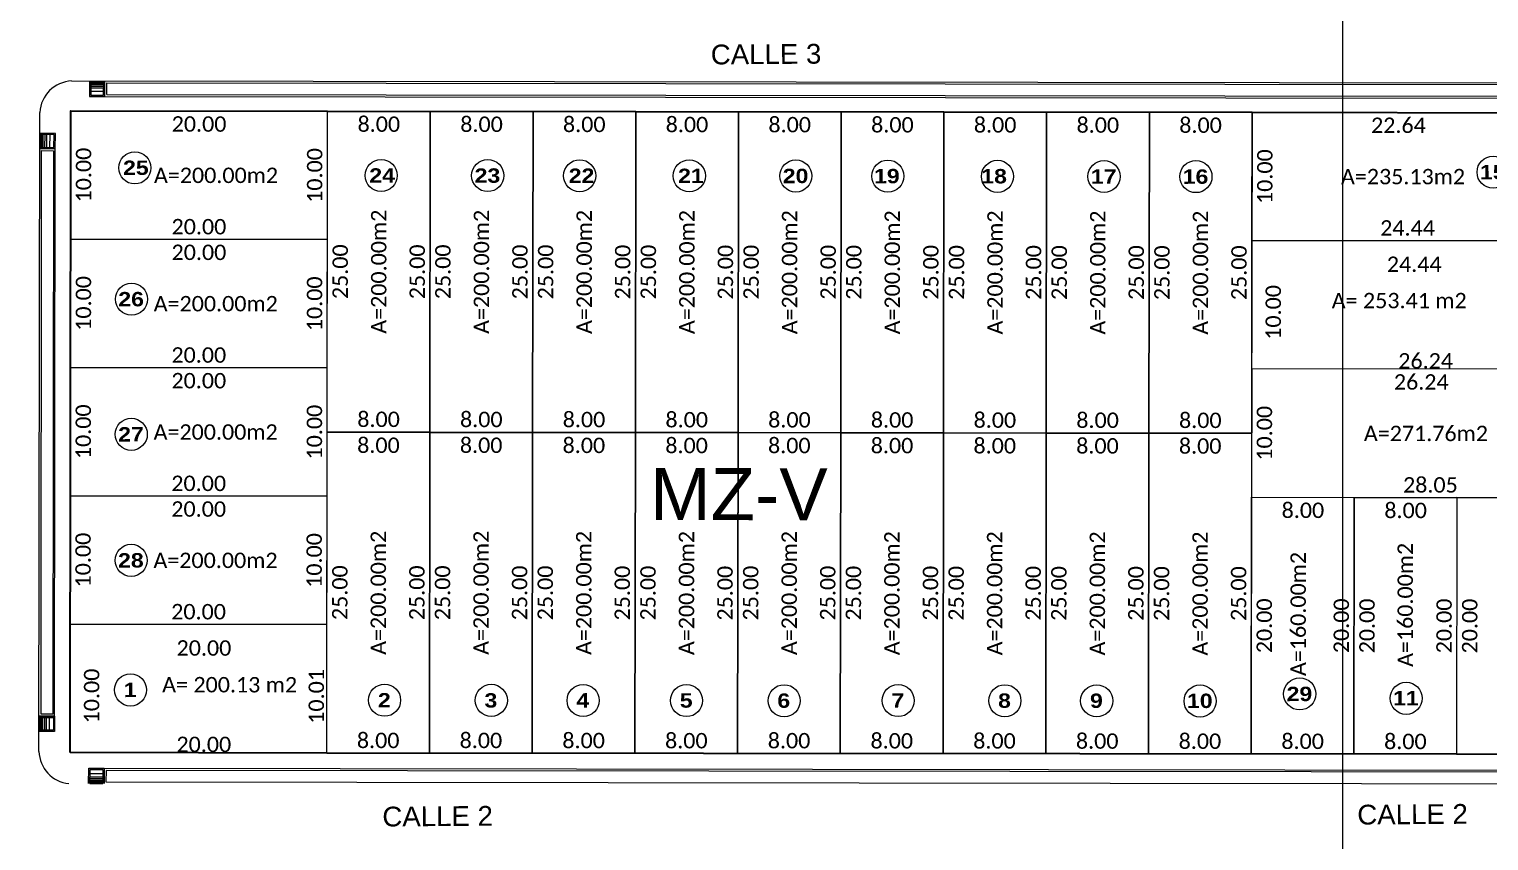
# Model space of a CAD drawing. Header units: inches. Extents: x 0 to 280406, y 0 to 9336832.
# Drawn here: x 279797.7 to 279911.4, y 9336057.2 to 9336120.5 of the extents above; entities that cross this region are included whole.
import ezdxf
from ezdxf.enums import TextEntityAlignment as Align

# ---------------------------------------------------------------- set-up
doc = ezdxf.new("R2010")
doc.units = ezdxf.units.IN
doc.header["$MEASUREMENT"] = 0
doc.linetypes.add('ACAD_ISO04W100', pattern=[30, 24, -3, 0, -3])
for name, color, linetype, lineweight in [('circulos', 7, 'Continuous', 15), ('corte vias', 21, 'ACAD_ISO04W100', 0), ('LOTES', 1, 'Continuous', 30), ('manzanas', 5, 'Continuous', 30), ('MANZANAS-ORIGINALES', 147, 'Continuous', 9), ('nombre de calles', 30, 'Continuous', 30), ('numero lote', 7, 'Continuous', 20)]:
    doc.layers.add(name, color=color, linetype=linetype, lineweight=lineweight)
for name, color, linetype in [('COORD', 7, 'Continuous'), ('Cotas', 7, 'Continuous'), ('GRILLA', 7, 'Continuous'), ('textc', 255, 'Continuous')]:
    doc.layers.add(name, color=color, linetype=linetype)
doc.styles.add('Legend', font='calibri.ttf')
doc.styles.add('SAMUEL', font='')
doc.styles.get("Standard").update_dxf_attribs({"font": 'arial.ttf'})
doc.styles.add('ttt', font='swissko.ttf')
doc.styles.get('SAMUEL').set_extended_font_data('Arial Black')
doc.dimstyles.get("Standard").update_dxf_attribs({"dimtxt": 0.18, "dimasz": 0.18, "dimexe": 0.18, "dimexo": 0.0625, "dimgap": 0.09, "dimtad": 0, "dimtih": 1, "dimtoh": 1, "dimdec": 4, "dimzin": 0, "dimdsep": 46, "dimtxsty": 'Standard', "dimcen": 0.09, "dimadec": 0, "dimazin": 0, "dimtfac": 1, "dimtdec": 4, "dimtofl": 0, "dimtmove": 0, "dimatfit": 3, "dimfxl": 1, "dimtolj": 1, "dimtzin": 0, "dimarcsym": 0})

# ---------------------------------------------------------------- blocks, each defined once
blk = doc.blocks.new('*D18')
at = {"layer": 'COORD', "color": 0, "lineweight": -2, "transparency": 16777216}
blk.add_line((279900, 9336616.04), (279900, 9336600.44), dxfattribs=at)
at = {"layer": 'Defpoints', "color": 0, "transparency": 16777216}
for p in [(279900, 9336616.1), (279900, 9336615.1), (0, 0)]:
    blk.add_point(p, dxfattribs=at)
at = {"layer": 'COORD', "color": 0, "lineweight": 0, "transparency": 16777216, "insert": (279897.47, 9336607.27), "char_height": 3, "attachment_point": 5, "rotation": 90}
blk.add_mtext('\\A1;279900', dxfattribs=at)
blk = doc.blocks.new('*D22')
at = {"layer": 'COORD', "color": 0, "lineweight": -2, "transparency": 16777216}
blk.add_line((279995.36, 9336150), (279977.48, 9336150), dxfattribs=at)
at = {"layer": 'Defpoints', "color": 0, "transparency": 16777216}
for p in [(279994.42, 9336150), (279995.42, 9336150), (0, 0)]:
    blk.add_point(p, dxfattribs=at)
at = {"layer": 'COORD', "color": 0, "lineweight": 0, "transparency": 16777216, "insert": (279985.45, 9336152.53), "char_height": 3, "attachment_point": 5}
blk.add_mtext('\\A1;9336150', dxfattribs=at)
blk = doc.blocks.new('*D24')
at = {"layer": 'COORD', "color": 0, "lineweight": -2, "transparency": 16777216}
blk.add_line((279995.36, 9336300), (279977.48, 9336300), dxfattribs=at)
at = {"layer": 'Defpoints', "color": 0, "transparency": 16777216}
for p in [(279994.42, 9336300), (279995.42, 9336300), (0, 0)]:
    blk.add_point(p, dxfattribs=at)
at = {"layer": 'COORD', "color": 0, "lineweight": 0, "transparency": 16777216, "insert": (279985.45, 9336302.53), "char_height": 3, "attachment_point": 5}
blk.add_mtext('\\A1;9336300', dxfattribs=at)
blk = doc.blocks.new('*D26')
at = {"layer": 'COORD', "color": 0, "lineweight": -2, "transparency": 16777216}
blk.add_line((279995.36, 9336450), (279977.48, 9336450), dxfattribs=at)
at = {"layer": 'Defpoints', "color": 0, "transparency": 16777216}
for p in [(279994.42, 9336450), (279995.42, 9336450), (0, 0)]:
    blk.add_point(p, dxfattribs=at)
at = {"layer": 'COORD', "color": 0, "lineweight": 0, "transparency": 16777216, "insert": (279985.45, 9336452.53), "char_height": 3, "attachment_point": 5}
blk.add_mtext('\\A1;9336450', dxfattribs=at)
blk = doc.blocks.new('*D28')
at = {"layer": 'COORD', "color": 0, "lineweight": -2, "transparency": 16777216}
blk.add_line((279995.36, 9336600), (279977.48, 9336600), dxfattribs=at)
at = {"layer": 'Defpoints', "color": 0, "transparency": 16777216}
for p in [(279994.42, 9336600), (279995.42, 9336600), (0, 0)]:
    blk.add_point(p, dxfattribs=at)
at = {"layer": 'COORD', "color": 0, "lineweight": 0, "transparency": 16777216, "insert": (279985.45, 9336602.53), "char_height": 3, "attachment_point": 5}
blk.add_mtext('\\A1;9336600', dxfattribs=at)

msp = doc.modelspace()

# ---------------------------------------------------------------- linework, layer by layer
at = {"layer": 'circulos', "color": 250}
for centre in [(279805.93, 9336109.65), (279825.11, 9336109.06), (279833.41, 9336109.05), (279840.57, 9336109.04), (279849.11, 9336109.03), (279857.41, 9336109.02), (279864.57, 9336109.01), (279873.11, 9336108.99), (279881.41, 9336108.98), (279888.57, 9336108.97), (279911.71, 9336109.32), (279805.67, 9336099.42), (279805.65, 9336088.89), (279805.64, 9336079.07), (279805.59, 9336068.97), (279825.38, 9336068.17), (279833.69, 9336068.16), (279840.84, 9336068.15), (279848.89, 9336068.14), (279856.5, 9336068.13), (279865.38, 9336068.14), (279873.69, 9336068.13), (279880.84, 9336068.12), (279888.89, 9336068.11), (279896.65, 9336068.66), (279904.94, 9336068.32)]:
    msp.add_circle(centre, 1.25, dxfattribs=at)
at = {"layer": 'corte vias', "lineweight": 20}
for p, q in [((279802.4, 9336116.43), (279802.39, 9336115.22)), ((279803.59, 9336115.21), (279803.6, 9336116.43)), ((279802.39, 9336115.22), (279803.59, 9336115.21)), ((279799.74, 9336112.34), (279798.51, 9336112.35)), ((279799.73, 9336111.14), (279799.74, 9336112.34)), ((279798.51, 9336111.15), (279799.73, 9336111.14)), ((279798.47, 9336066.93), (279799.68, 9336066.93)), ((279799.68, 9336066.93), (279799.68, 9336065.73)), ((279799.68, 9336065.73), (279798.46, 9336065.73)), ((279802.33, 9336061.67), (279802.34, 9336062.87)), ((279802.34, 9336062.87), (279803.54, 9336062.87)), ((279803.54, 9336062.87), (279803.53, 9336061.67))]:
    msp.add_line(p, q, dxfattribs=at)
at = {"layer": 'GRILLA', "lineweight": 0}
msp.add_line((279900, 9335879.51), (279900, 9336628.63), dxfattribs=at)
at = {"layer": 'LOTES', "lineweight": 13, "flags": 128}
for points in [[(279800.94, 9336114.09), (279800.92, 9336104.09), (279820.92, 9336104.06), (279820.94, 9336114.06)], [(279820.94, 9336114.06), (279828.94, 9336114.05), (279828.91, 9336089.05), (279820.91, 9336089.06)], [(279828.94, 9336114.05), (279836.94, 9336114.04), (279836.91, 9336089.04), (279828.91, 9336089.05)], [(279836.94, 9336114.04), (279844.94, 9336114.03), (279844.91, 9336089.03), (279836.91, 9336089.04)], [(279844.94, 9336114.03), (279852.94, 9336114.02), (279852.91, 9336089.02), (279844.91, 9336089.03)], [(279852.94, 9336114.02), (279860.94, 9336114.01), (279860.91, 9336089.01), (279852.91, 9336089.02)], [(279860.94, 9336114.01), (279868.94, 9336114), (279868.91, 9336089), (279860.91, 9336089.01)], [(279868.94, 9336114), (279876.94, 9336113.99), (279876.9, 9336088.99), (279868.91, 9336089)], [(279876.94, 9336113.99), (279884.94, 9336113.99), (279884.9, 9336088.99), (279876.9, 9336088.99)], [(279884.94, 9336113.99), (279892.94, 9336113.98), (279892.9, 9336088.98), (279884.9, 9336088.99)], [(279892.94, 9336113.98), (279915.57, 9336113.95), (279917.36, 9336103.97), (279892.92, 9336103.98)], [(279800.92, 9336104.09), (279800.91, 9336094.09), (279820.91, 9336094.06), (279820.92, 9336104.06)], [(279892.92, 9336103.98), (279917.36, 9336103.97), (279919.15, 9336093.97), (279892.91, 9336093.98)], [(279800.91, 9336094.09), (279800.9, 9336084.09), (279820.9, 9336084.06), (279820.91, 9336094.06)], [(279892.9, 9336083.98), (279920.95, 9336083.94), (279919.15, 9336093.97), (279892.91, 9336093.98)], [(279820.91, 9336089.05), (279828.91, 9336089.04), (279828.87, 9336064.04), (279820.87, 9336064.05)], [(279828.91, 9336089.04), (279836.91, 9336089.03), (279836.87, 9336064.03), (279828.87, 9336064.04)], [(279836.91, 9336089.03), (279844.91, 9336089.02), (279844.87, 9336064.02), (279836.87, 9336064.03)], [(279844.91, 9336089.02), (279852.91, 9336089.01), (279852.87, 9336064.01), (279844.87, 9336064.02)], [(279852.91, 9336089.02), (279860.91, 9336089.01), (279860.87, 9336064.01), (279852.87, 9336064.02)], [(279860.91, 9336089.01), (279868.91, 9336089), (279868.87, 9336064), (279860.87, 9336064.01)], [(279868.91, 9336089), (279876.9, 9336088.99), (279876.87, 9336063.99), (279868.87, 9336064)], [(279876.9, 9336088.99), (279884.9, 9336088.99), (279884.87, 9336063.99), (279876.87, 9336063.99)], [(279884.9, 9336088.99), (279892.9, 9336088.98), (279892.87, 9336063.98), (279884.87, 9336063.99)], [(279800.9, 9336084.09), (279800.89, 9336074.09), (279820.89, 9336074.06), (279820.9, 9336084.06)], [(279892.9, 9336083.98), (279900.9, 9336083.97), (279900.87, 9336063.97), (279892.87, 9336063.98)], [(279900.9, 9336083.97), (279908.9, 9336083.96), (279908.87, 9336063.96), (279900.87, 9336063.97)], [(279920.95, 9336083.94), (279908.9, 9336083.96), (279908.87, 9336063.96), (279924, 9336063.93)], [(279800.89, 9336074.09), (279800.88, 9336064.09), (279820.87, 9336064.05), (279820.89, 9336074.06)]]:
    msp.add_lwpolyline(points, close=True, dxfattribs=at)
at = {"layer": 'manzanas'}
for points in [[(279800.88, 9336064.09), (279800.94, 9336114.09), (279820.94, 9336114.06), (279892.94, 9336113.98), (279915.57, 9336113.95), (279920.95, 9336083.94), (279924, 9336063.93), (279908.87, 9336063.96)], [(279908.87, 9336063.96), (279820.87, 9336064.05), (279800.88, 9336064.09)]]:
    msp.add_lwpolyline(points, dxfattribs=at)
at = {"layer": 'MANZANAS-ORIGINALES'}
for p, q in [((279801, 9336116.43), (279913.93, 9336116.29)), ((279802.5, 9336116.43), (279802.49, 9336115.32)), ((279802.49, 9336115.64), (279803.49, 9336115.64)), ((279802.5, 9336116.4), (279803.5, 9336116.4)), ((279802.5, 9336116.32), (279803.5, 9336116.32)), ((279802.5, 9336116.24), (279803.5, 9336116.24)), ((279802.5, 9336116.16), (279803.5, 9336116.16)), ((279802.5, 9336116.02), (279803.5, 9336116.02)), ((279802.5, 9336115.88), (279803.5, 9336115.88)), ((279803.49, 9336115.32), (279803.5, 9336116.43)), ((279803.59, 9336115.21), (279803.6, 9336116.43)), ((279803.59, 9336115.21), (279803.6, 9336116.43)), ((279803.59, 9336115.22), (279803.6, 9336116.43)), ((279803.59, 9336115.21), (279803.6, 9336116.43)), ((279803.75, 9336116.28), (279912.58, 9336116.15)), ((279803.75, 9336115.37), (279803.75, 9336116.28)), ((279802.49, 9336115.32), (279803.49, 9336115.32)), ((279803.59, 9336115.21), (279912.73, 9336115.09)), ((279803.75, 9336115.37), (279912.58, 9336115.24)), ((279798.46, 9336064.18), (279798.52, 9336113.97)), ((279799.64, 9336112.24), (279798.51, 9336112.25)), ((279798.55, 9336111.25), (279798.56, 9336112.25)), ((279798.63, 9336111.25), (279798.64, 9336112.25)), ((279798.71, 9336111.25), (279798.72, 9336112.25)), ((279798.79, 9336111.25), (279798.8, 9336112.25)), ((279798.93, 9336111.25), (279798.94, 9336112.25)), ((279799.07, 9336111.24), (279799.08, 9336112.24)), ((279799.31, 9336111.24), (279799.32, 9336112.24)), ((279799.63, 9336111.24), (279799.64, 9336112.24)), ((279798.51, 9336111.25), (279799.63, 9336111.24)), ((279799.73, 9336111.14), (279798.53, 9336111.15)), ((279799.71, 9336111.14), (279798.53, 9336111.15)), ((279799.68, 9336066.54), (279799.73, 9336111.14)), ((279799.65, 9336066.93), (279798.47, 9336066.93)), ((279799.68, 9336066.93), (279798.47, 9336066.93)), ((279798.47, 9336066.83), (279799.58, 9336066.83)), ((279798.5, 9336066.83), (279798.5, 9336065.83)), ((279798.58, 9336066.83), (279798.58, 9336065.83)), ((279799.53, 9336067.08), (279798.62, 9336067.08)), ((279798.66, 9336066.83), (279798.66, 9336065.83)), ((279798.74, 9336066.83), (279798.74, 9336065.83)), ((279798.88, 9336066.83), (279798.88, 9336065.83)), ((279799.02, 9336066.83), (279799.02, 9336065.83)), ((279799.26, 9336066.83), (279799.26, 9336065.83)), ((279799.58, 9336066.83), (279799.58, 9336065.83)), ((279799.58, 9336065.83), (279798.46, 9336065.83)), ((279802.43, 9336061.67), (279802.44, 9336062.77)), ((279802.43, 9336062.21), (279803.43, 9336062.21)), ((279802.43, 9336062.07), (279803.43, 9336062.07)), ((279802.44, 9336062.77), (279803.44, 9336062.77)), ((279802.44, 9336062.45), (279803.44, 9336062.45)), ((279803.44, 9336062.77), (279803.43, 9336061.67)), ((279803.54, 9336062.87), (279803.53, 9336061.67)), ((279803.54, 9336062.87), (279803.53, 9336061.67)), ((279803.54, 9336062.85), (279803.53, 9336061.67)), ((279803.54, 9336062.87), (279921.15, 9336062.71)), ((279802.43, 9336061.93), (279803.43, 9336061.93)), ((279802.43, 9336061.85), (279803.43, 9336061.85)), ((279802.43, 9336061.77), (279803.43, 9336061.77)), ((279802.43, 9336061.69), (279803.43, 9336061.69))]:
    msp.add_line(p, q, dxfattribs=at)
for points in [[(279799.58, 9336110.99), (279799.53, 9336067.08), (279798.62, 9336067.08), (279798.67, 9336111)], [(279921, 9336061.66), (279921, 9336062.56), (279803.69, 9336062.7), (279803.68, 9336061.8)]]:
    msp.add_lwpolyline(points, close=True, dxfattribs=at)
for centre, radius, start, end in [((279801.14, 9336113.8), 2.63, 93.0323, 176.2379), ((279801.06, 9336064.26), 2.6, 181.5919, 264.0097)]:
    msp.add_arc(centre, radius, start, end, dxfattribs=at)

# ---------------------------------------------------------------- texts
at = {"layer": 'Cotas', "style": 'Legend'}
for s, rotation, p in [('20.00', 359.9307, (279810.93, 9336113.07)), ('8.00', 359.9307, (279824.93, 9336113.06)), ('8.00', 359.9307, (279832.93, 9336113.05)), ('8.00', 359.9307, (279840.93, 9336113.04)), ('8.00', 359.9307, (279848.93, 9336113.03)), ('8.00', 359.9307, (279856.93, 9336113.02)), ('8.00', 359.9307, (279864.93, 9336113.01)), ('8.00', 359.9307, (279872.93, 9336113)), ('8.00', 359.9307, (279880.93, 9336112.99)), ('8.00', 359.9307, (279888.93, 9336112.98)), ('22.64', 359.9307, (279904.34, 9336112.97)), ('10.00', 89.9307, (279801.93, 9336109.09)), ('10.00', 89.9307, (279819.93, 9336109.06)), ('10.00', 89.9307, (279893.93, 9336108.97)), ('20.00', 359.9307, (279810.92, 9336105.07)), ('A=200.00m2', 90, (279824.92, 9336101.56)), ('A=200.00m2', 90, (279832.92, 9336101.55)), ('A=200.00m2', 90, (279840.92, 9336101.54)), ('A=200.00m2', 90, (279848.92, 9336101.53)), ('A=200.00m2', 90, (279856.92, 9336101.52)), ('A=200.00m2', 90, (279864.92, 9336101.51)), ('A=200.00m2', 90, (279872.92, 9336101.5)), ('A=200.00m2', 90, (279880.92, 9336101.49)), ('A=200.00m2', 90, (279888.92, 9336101.48)), ('24.44', 359.9815, (279905.05, 9336104.97)), ('20.00', 359.9307, (279810.92, 9336103.07)), ('25.00', 89.9307, (279821.92, 9336101.56)), ('25.00', 89.9307, (279827.92, 9336101.55)), ('25.00', 89.9307, (279829.92, 9336101.55)), ('25.00', 89.9307, (279835.92, 9336101.54)), ('25.00', 89.9307, (279837.92, 9336101.54)), ('25.00', 89.9307, (279843.92, 9336101.53)), ('25.00', 89.9307, (279845.92, 9336101.53)), ('25.00', 89.9307, (279851.92, 9336101.52)), ('25.00', 89.9307, (279853.92, 9336101.52)), ('25.00', 89.9307, (279859.92, 9336101.52)), ('25.00', 89.9307, (279861.92, 9336101.51)), ('25.00', 89.9307, (279867.92, 9336101.51)), ('25.00', 89.9307, (279869.92, 9336101.5)), ('25.00', 89.9307, (279875.92, 9336101.5)), ('25.00', 89.9307, (279877.92, 9336101.49)), ('25.00', 89.9307, (279883.92, 9336101.49)), ('25.00', 89.9307, (279885.92, 9336101.48)), ('25.00', 89.9307, (279891.92, 9336101.48)), ('10.00', 89.9307, (279801.92, 9336099.09)), ('10.00', 89.9307, (279819.92, 9336099.06)), ('20.00', 359.9307, (279810.91, 9336095.07)), ('20.00', 359.9307, (279810.91, 9336093.07)), ('26.24', 359.9779, (279906.12, 9336092.97)), ('10.00', 89.9307, (279801.91, 9336089.09)), ('10.00', 89.9307, (279819.91, 9336089.06)), ('8.00', 359.9307, (279824.91, 9336090.06)), ('8.00', 359.9307, (279832.91, 9336090.05)), ('8.00', 359.9307, (279840.91, 9336090.04)), ('8.00', 359.9307, (279848.91, 9336090.03)), ('8.00', 359.9307, (279856.91, 9336090.02)), ('8.00', 359.9307, (279864.91, 9336090.01)), ('8.00', 359.9307, (279872.91, 9336090)), ('8.00', 359.9307, (279880.91, 9336089.99)), ('8.00', 359.9307, (279888.91, 9336089.98)), ('10.00', 89.9307, (279893.9, 9336088.97)), ('8.00', 359.9307, (279824.9, 9336088.04)), ('8.00', 359.9307, (279832.9, 9336088.04)), ('8.00', 359.9307, (279840.9, 9336088.03)), ('8.00', 359.9307, (279848.9, 9336088.02)), ('8.00', 359.9307, (279856.9, 9336088.02)), ('8.00', 359.9307, (279864.9, 9336088.01)), ('8.00', 359.9307, (279872.9, 9336088)), ('8.00', 359.9307, (279880.9, 9336087.99)), ('8.00', 359.9307, (279888.9, 9336087.98)), ('20.00', 359.9307, (279810.9, 9336085.07)), ('28.05', 359.9307, (279906.83, 9336084.95)), ('20.00', 359.9307, (279810.9, 9336083.07)), ('8.00', 359.9307, (279896.9, 9336082.97)), ('8.00', 359.9307, (279904.9, 9336082.96)), ('10.00', 89.9307, (279801.89, 9336079.09)), ('10.00', 89.9307, (279819.89, 9336079.06)), ('A=200.00m2', 90, (279824.89, 9336076.54)), ('A=200.00m2', 90, (279832.89, 9336076.54)), ('A=200.00m2', 90, (279840.89, 9336076.53)), ('A=200.00m2', 90, (279848.89, 9336076.52)), ('A=200.00m2', 90, (279856.89, 9336076.52)), ('A=200.00m2', 90, (279864.89, 9336076.51)), ('A=200.00m2', 90, (279872.89, 9336076.5)), ('A=200.00m2', 90, (279880.89, 9336076.49)), ('A=200.00m2', 90, (279888.89, 9336076.48)), ('A=160.00m2', 90, (279904.87, 9336075.6)), ('A=160.00m2', 90, (279896.53, 9336074.89)), ('25.00', 89.9307, (279821.89, 9336076.55)), ('25.00', 89.9307, (279827.89, 9336076.54)), ('25.00', 89.9307, (279829.89, 9336076.54)), ('25.00', 89.9307, (279835.89, 9336076.53)), ('25.00', 89.9307, (279837.89, 9336076.53)), ('25.00', 89.9307, (279843.89, 9336076.52)), ('25.00', 89.9307, (279845.89, 9336076.52)), ('25.00', 89.9307, (279851.89, 9336076.51)), ('25.00', 89.9307, (279853.89, 9336076.52)), ('25.00', 89.9307, (279859.89, 9336076.52)), ('25.00', 89.9307, (279861.89, 9336076.51)), ('25.00', 89.9307, (279867.89, 9336076.51)), ('25.00', 89.9307, (279869.89, 9336076.5)), ('25.00', 89.9307, (279875.89, 9336076.5)), ('25.00', 89.9307, (279877.89, 9336076.49)), ('25.00', 89.9307, (279883.89, 9336076.49)), ('25.00', 89.9307, (279885.89, 9336076.48)), ('25.00', 89.9307, (279891.89, 9336076.48)), ('20.00', 359.9307, (279810.89, 9336075.07)), ('20.00', 89.9307, (279893.89, 9336073.97)), ('20.00', 89.9307, (279899.89, 9336073.97)), ('20.00', 89.9307, (279901.89, 9336073.96)), ('20.00', 89.9307, (279907.89, 9336073.96)), ('20.00', 89.9307, (279909.89, 9336073.95)), ('8.00', 359.9307, (279824.88, 9336065.04)), ('8.00', 359.9307, (279832.88, 9336065.04)), ('8.00', 359.9307, (279840.88, 9336065.03)), ('8.00', 359.9307, (279848.88, 9336065.02)), ('8.00', 359.9307, (279856.88, 9336065.02)), ('8.00', 359.9307, (279864.88, 9336065.01)), ('8.00', 359.9307, (279872.88, 9336065)), ('8.00', 359.9307, (279880.88, 9336064.99)), ('8.00', 359.9307, (279888.88, 9336064.98)), ('8.00', 359.9307, (279896.88, 9336064.97)), ('8.00', 359.9307, (279904.88, 9336064.96))]:
    msp.add_text(s, height=1.2, rotation=rotation, dxfattribs=at).set_placement(p, align=Align.MIDDLE_CENTER)
for s, p in [('A=200.00m2', (279812.25, 9336109.07)), ('A=235.13m2', (279904.7, 9336108.97)), ('A=200.00m2', (279812.23, 9336099.07)), ('A=200.00m2', (279812.22, 9336089.07)), ('A=271.76m2', (279906.48, 9336088.96)), ('A=200.00m2', (279812.21, 9336079.07))]:
    msp.add_text(s, height=1.2, dxfattribs=at).set_placement(p, align=Align.MIDDLE_CENTER)
for s, rotation, p in [('24.44', 359.9815, (279905.57, 9336102.14)), ('10.00', 89.9307, (279894.59, 9336098.39)), ('26.24', 359.9815, (279906.46, 9336094.64)), ('20.00', 359.9307, (279811.31, 9336072.24)), ('10.00', 89.9307, (279802.56, 9336068.5)), ('10.01', 89.9307, (279820.06, 9336068.47)), ('A= 200.13 m2', 359.9307, (279813.31, 9336069.38)), ('20.00', 359.9307, (279811.3, 9336064.73))]:
    msp.add_text(s, height=1.2, rotation=rotation, dxfattribs=at).set_placement(p, align=Align.MIDDLE)
msp.add_text('A= 253.41 m2', height=1.2, dxfattribs=at).set_placement((279904.4, 9336099.31), align=Align.MIDDLE)
at = {"layer": 'nombre de calles', "color": 0}
for s, p in [('CALLE 3', (279850.79, 9336117.71)), ('CALLE 2', (279825.21, 9336058.33)), ('CALLE 2', (279901.14, 9336058.48))]:
    msp.add_text(s, height=1.54, rotation=0.4394, dxfattribs=at).set_placement(p)
at = {"layer": 'numero lote', "color": 0, "lineweight": 9, "style": 'SAMUEL'}
for s, height, p in [('25', 1.122, (279806.01, 9336109.1)), ('15', 1.122, (279911.69, 9336108.76)), ('24', 1.122, (279825.19, 9336108.5)), ('23', 1.122, (279833.39, 9336108.49)), ('22', 1.122, (279840.72, 9336108.48)), ('21', 1.122, (279849.24, 9336108.47)), ('20', 1.122, (279857.39, 9336108.46)), ('19', 1.122, (279864.5, 9336108.45)), ('18', 1.122, (279872.85, 9336108.44)), ('17', 1.122, (279881.39, 9336108.42)), ('16', 1.122, (279888.54, 9336108.41)), ('26', 1.122, (279805.64, 9336098.86)), ('27', 1.122, (279805.63, 9336088.33)), ('28', 1.122, (279805.62, 9336078.51)), ('1', 1.12, (279805.56, 9336068.41)), ('29', 1.122, (279896.63, 9336068.1)), ('11', 1.122, (279904.92, 9336067.77)), ('2', 1.12, (279825.36, 9336067.61)), ('3', 1.12, (279833.66, 9336067.6)), ('4', 1.12, (279840.82, 9336067.6)), ('5', 1.12, (279848.87, 9336067.59)), ('6', 1.12, (279856.47, 9336067.58)), ('7', 1.12, (279865.36, 9336067.59)), ('8', 1.12, (279873.66, 9336067.58)), ('9', 1.12, (279880.82, 9336067.57)), ('10', 1.122, (279888.87, 9336067.56))]:
    msp.add_text(s, height=height, rotation=0.2127, dxfattribs=at).set_placement(p, align=Align.CENTER)
at = {"layer": 'textc', "color": 6, "lineweight": 13, "style": 'ttt'}
msp.add_text('MZ-V', height=4.054, rotation=359.9307, dxfattribs=at).set_placement((279846.05, 9336082.21))

# ---------------------------------------------------------------- dimensions: what is measured, and where the dimension line sits
at = {"layer": 'COORD', "lineweight": 0}
for feature_location, offset, dtype, picture, middle in [((279900, 9336616.1), (0, -1), 1, '*D18', (279897.47, 9336607.27)), ((279995.42, 9336600), (-1, 0), 0, '*D28', (279985.45, 9336602.53)), ((279995.42, 9336450), (-1, 0), 0, '*D26', (279985.45, 9336452.53)), ((279995.42, 9336300), (-1, 0), 0, '*D24', (279985.45, 9336302.53)), ((279995.42, 9336150), (-1, 0), 0, '*D22', (279985.45, 9336152.53))]:
    dim = msp.add_ordinate_dim(feature_location=feature_location, offset=offset, dtype=dtype, origin=(0, 0), dimstyle='Standard', override={"dimtxt": 3, "dimgap": 1, "dimtad": 1, "dimdec": 0}, dxfattribs=at)
    dim.commit()
    dim.dimension.update_dxf_attribs({"geometry": picture, "text_midpoint": middle})

doc.saveas('drawing.dxf')
